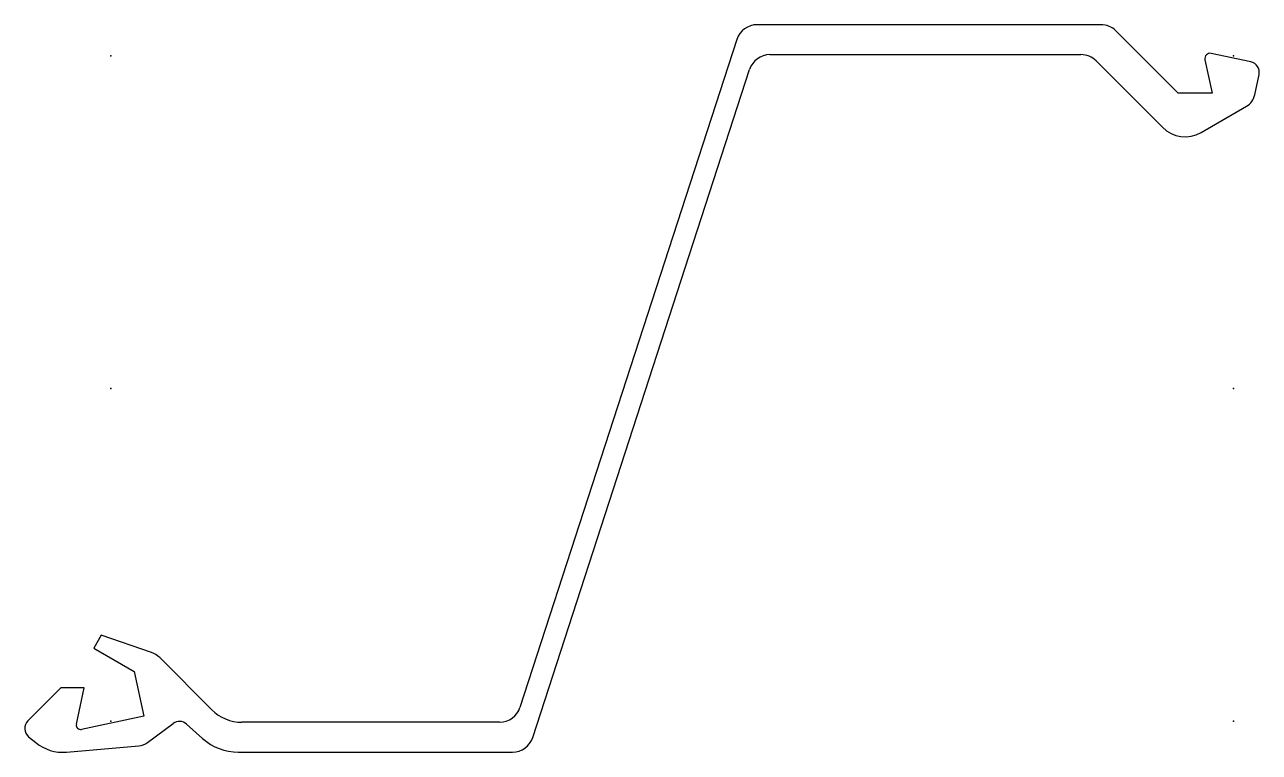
# Model space of a CAD drawing. Extents: x -40 to 537, y -170 to 170.
import ezdxf

# ---------------------------------------------------------------- set-up
doc = ezdxf.new("R2010")
doc.units = 0
doc.header["$MEASUREMENT"] = 0
doc.layers.get('0').update_dxf_attribs({"color": 5, "linetype": 'CONTINUOUS'})

msp = doc.modelspace()

# ---------------------------------------------------------------- linework, layer by layer
at = {"linetype": 'Continuous'}
for p, q in [((462.95786, 170), (302.24551, 170)), ((292.73489, 163.09007), (191.30508, -149.09007)), ((499.10001, 138), (470.02893, 167.07108)), ((308.20551, 156), (453.66788, 156)), ((533.11438, 152.64178), (514.60376, 156.5889)), ((460.73892, 153.07108), (491.77078, 122.03922)), ((511.64163, 153.60287), (515.09998, 138)), ((197.26509, -163.09007), (298.69492, 149.09007)), ((534.93988, 137.1851), (536.96265, 146.71341)), ((515.09998, 138), (499.10001, 138)), ((509.87814, 119.65588), (531.11462, 131.91844)), ((-4.5, -115.34), (-8, -121.4)), ((18.99663, -123.42841), (-4.5, -115.34)), ((-8, -121.4), (10.9, -132.31)), ((47.14214, -150.14214), (22.81279, -125.81279)), ((10.9, -132.31), (15.43, -153.2)), ((-23.5, -140), (-38.86711, -155.36711)), ((-12.5, -140), (-23.5, -140)), ((-16.15206, -156.98633), (-12.5, -140)), ((15.43, -153.2), (-13.78387, -159.36365)), ((17.06283, -165.48944), (29.09102, -156.59476)), ((35.40441, -156.89461), (42.87422, -163.60175)), ((181.79449, -156), (61.28427, -156)), ((-38.50154, -162.76933), (-35.1438, -165.52206)), ((-20.71965, -169.97908), (13.00394, -167.02664)), ((59.57676, -170), (187.7545, -170))]:
    msp.add_line(p, q, dxfattribs=at)
for centre, radius, start, end in [((302.24551, 160), 10, 90, 162.00063), ((462.95786, 160), 10, 45, 90), ((308.20551, 146), 10, 90, 162.00057), ((453.66788, 146), 10, 45.00012, 90), ((514.0824, 154.14388), 2.5, 77.96286, 192.49767), ((532.07159, 147.75172), 5, 348.01469, 77.96221), ((527.11426, 138.84641), 8, 300.00313, 348.01462), ((502.37738, 132.64583), 15, 225.00002, 300.00334), ((15.74172, -132.88385), 10, 44.99997, 71.00464), ((181.79449, -146), 10, 270, 342.00057), ((-35.33158, -158.90265), 5, 134.99997, 230.65457), ((32.0639, -160.61496), 5, 48.0793, 126.48237), ((61.28427, -136), 20, 225, 270), ((-14.19674, -157.40672), 2, 167.86608, 281.91369), ((-22.46394, -150.05528), 20, 230.65466, 275.00338), ((12.30622, -159.05713), 8, 275.00339, 306.48243), ((59.57676, -145), 25, 228.07928, 270), ((187.7545, -160), 10, 270, 342.00057)]:
    msp.add_arc(centre, radius, start, end, dxfattribs=at)
for p in [(0, 155.5), (525, 155.5), (0, 0), (525, 0), (0, -155.5), (525, -155.5)]:
    msp.add_point(p, dxfattribs=at)

doc.saveas('drawing.dxf')
